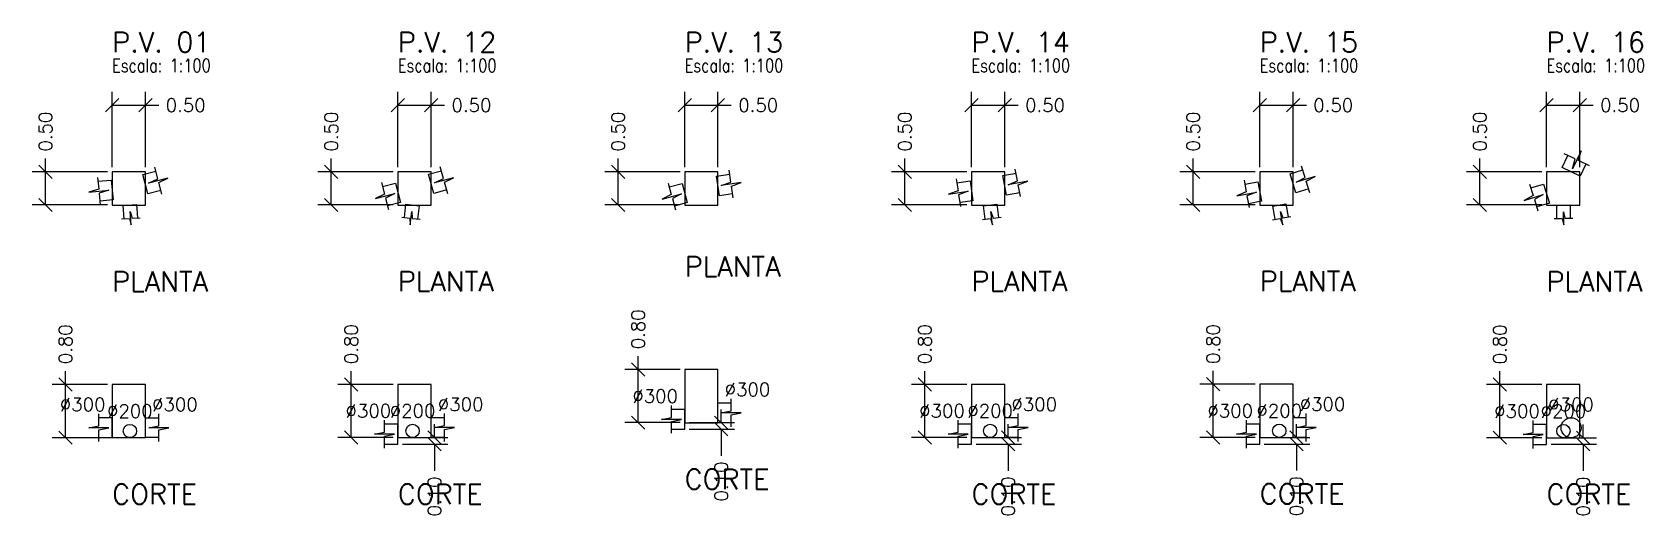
# Model space of a CAD drawing. Extents: x -6997814 to 14282083, y -16 to 289481930.
# Drawn here: x 363926.73 to 363950.94, y 7352221.7 to 7352228.96 of the extents above; entities that cross this region are included whole.
import ezdxf
from ezdxf.enums import TextEntityAlignment as Align

# ---------------------------------------------------------------- set-up
doc = ezdxf.new("R2010")
doc.units = 0
doc.header["$LTSCALE"] = 6.5
doc.header["$PDMODE"] = 3
doc.header["$PDSIZE"] = -0.3
doc.layers.get('0').update_dxf_attribs({"linetype": 'CONTINUOUS'})
doc.layers.get('Defpoints').update_dxf_attribs({"linetype": 'CONTINUOUS'})
for name, color, linetype in [('DETALHE_POCO_COT', 8, 'CONTINUOUS'), ('DETALHE_POCO_FOR', 7, 'CONTINUOUS'), ('DETALHE_POCO_TIT', 5, 'CONTINUOUS'), ('DETALHE_POCO_TUB', 4, 'CONTINUOUS'), ('DETALHE_POCO_TXT', 7, 'CONTINUOUS')]:
    doc.layers.add(name, color=color, linetype=linetype)
doc.styles.add('ROMANS', font='romans.shx')
doc.styles.get("Standard").update_dxf_attribs({"font": 'simplex.shx'})
doc.dimstyles.get("Standard").update_dxf_attribs({"dimtxt": 0.18, "dimasz": 0.18, "dimexe": 0.18, "dimexo": 0.0625, "dimgap": 0.09, "dimtad": 0, "dimtih": 1, "dimtoh": 1, "dimdec": 4, "dimzin": 0, "dimdsep": 46, "dimtxsty": 'Standard', "dimcen": 0.09, "dimadec": 0, "dimazin": 0, "dimtfac": 1, "dimtdec": 4, "dimtofl": 0, "dimtmove": 0, "dimatfit": 3, "dimfxl": 1, "dimtolj": 1, "dimtzin": 0, "dimarcsym": 0})

# ---------------------------------------------------------------- blocks, each defined once
blk = doc.blocks.new('_OBLIQUE')
at = {"color": 0, "linetype": 'ByBlock'}
blk.add_line((-0.5, -0.5), (0.5, 0.5), dxfattribs=at)
blk = doc.blocks.new('*D457')
at = {"layer": 'Defpoints', "color": 0, "lineweight": -2, "transparency": 16777216}
for p in [(363928.434, 7352227.861), (363927.934, 7352226.861), (363928.434, 7352226.861)]:
    blk.add_point(p, dxfattribs=at)
at = {"layer": 'DETALHE_POCO_COT', "color": 0, "lineweight": -2, "transparency": 16777216}
for p, q in [((363927.934, 7352226.93), (363927.934, 7352228.061)), ((363928.434, 7352226.93), (363928.434, 7352228.061)), ((363927.934, 7352227.861), (363928.434, 7352227.861)), ((363928.434, 7352227.861), (363928.634, 7352227.861))]:
    blk.add_line(p, q, dxfattribs=at)
at = {"layer": 'DETALHE_POCO_COT', "color": 0, "lineweight": -2, "transparency": 16777216, "xscale": 0.2, "yscale": 0.2, "zscale": 0.2, "rotation": 180}
blk.add_blockref('_OBLIQUE', (363927.934, 7352227.861), dxfattribs=at)
at = {"layer": 'DETALHE_POCO_COT', "color": 0, "lineweight": -2, "transparency": 16777216, "xscale": 0.2, "yscale": 0.2, "zscale": 0.2}
blk.add_blockref('_OBLIQUE', (363928.434, 7352227.861), dxfattribs=at)
at = {"layer": 'DETALHE_POCO_COT', "color": 0, "lineweight": -2, "transparency": 16777216, "insert": (363929.039, 7352227.861), "char_height": 0.2, "attachment_point": 5}
blk.add_mtext('\\A1;0.50', dxfattribs=at)
blk = doc.blocks.new('*D458')
at = {"layer": 'Defpoints', "color": 0, "lineweight": -2, "transparency": 16777216}
for p in [(363926.934, 7352226.861), (363927.934, 7352226.861), (363927.934, 7352226.361)]:
    blk.add_point(p, dxfattribs=at)
at = {"layer": 'DETALHE_POCO_COT', "color": 0, "lineweight": -2, "transparency": 16777216}
for p, q in [((363927.865, 7352226.861), (363926.734, 7352226.861)), ((363926.934, 7352226.861), (363926.934, 7352227.061)), ((363926.934, 7352226.361), (363926.934, 7352226.861)), ((363927.865, 7352226.361), (363926.734, 7352226.361))]:
    blk.add_line(p, q, dxfattribs=at)
at = {"layer": 'DETALHE_POCO_COT', "color": 0, "lineweight": -2, "transparency": 16777216, "xscale": 0.2, "yscale": 0.2, "zscale": 0.2}
for p, rotation in [((363926.934, 7352226.861), 90), ((363926.934, 7352226.361), 270)]:
    blk.add_blockref('_OBLIQUE', p, dxfattribs=dict(at, rotation=rotation))
at = {"layer": 'DETALHE_POCO_COT', "color": 0, "lineweight": -2, "transparency": 16777216, "insert": (363926.934, 7352227.465), "char_height": 0.2, "attachment_point": 5, "rotation": 90}
blk.add_mtext('\\A1;0.50', dxfattribs=at)
blk = doc.blocks.new('*D459')
at = {"layer": 'Defpoints', "color": 0, "lineweight": -2, "transparency": 16777216}
for p in [(363927.234, 7352223.661), (363927.934, 7352223.661), (363927.934, 7352222.861)]:
    blk.add_point(p, dxfattribs=at)
at = {"layer": 'DETALHE_POCO_COT', "color": 0, "lineweight": -2, "transparency": 16777216}
for p, q in [((363927.234, 7352223.661), (363927.234, 7352223.861)), ((363927.865, 7352223.661), (363927.034, 7352223.661)), ((363927.234, 7352222.861), (363927.234, 7352223.661)), ((363927.865, 7352222.861), (363927.034, 7352222.861))]:
    blk.add_line(p, q, dxfattribs=at)
at = {"layer": 'DETALHE_POCO_COT', "color": 0, "lineweight": -2, "transparency": 16777216, "xscale": 0.2, "yscale": 0.2, "zscale": 0.2}
for p, rotation in [((363927.234, 7352223.661), 90), ((363927.234, 7352222.861), 270)]:
    blk.add_blockref('_OBLIQUE', p, dxfattribs=dict(at, rotation=rotation))
at = {"layer": 'DETALHE_POCO_COT', "color": 0, "lineweight": -2, "transparency": 16777216, "insert": (363927.234, 7352224.266), "char_height": 0.2, "attachment_point": 5, "rotation": 90}
blk.add_mtext('\\A1;0.80', dxfattribs=at)
blk = doc.blocks.new('*D460')
at = {"layer": 'Defpoints', "color": 0, "lineweight": -2, "transparency": 16777216}
for p in [(363932.726, 7352227.861), (363932.226, 7352226.861), (363932.726, 7352226.861)]:
    blk.add_point(p, dxfattribs=at)
at = {"layer": 'DETALHE_POCO_COT', "color": 0, "lineweight": -2, "transparency": 16777216}
for p, q in [((363932.226, 7352226.93), (363932.226, 7352228.061)), ((363932.726, 7352226.93), (363932.726, 7352228.061)), ((363932.226, 7352227.861), (363932.726, 7352227.861)), ((363932.726, 7352227.861), (363932.926, 7352227.861))]:
    blk.add_line(p, q, dxfattribs=at)
at = {"layer": 'DETALHE_POCO_COT', "color": 0, "lineweight": -2, "transparency": 16777216, "xscale": 0.2, "yscale": 0.2, "zscale": 0.2, "rotation": 180}
blk.add_blockref('_OBLIQUE', (363932.226, 7352227.861), dxfattribs=at)
at = {"layer": 'DETALHE_POCO_COT', "color": 0, "lineweight": -2, "transparency": 16777216, "xscale": 0.2, "yscale": 0.2, "zscale": 0.2}
blk.add_blockref('_OBLIQUE', (363932.726, 7352227.861), dxfattribs=at)
at = {"layer": 'DETALHE_POCO_COT', "color": 0, "lineweight": -2, "transparency": 16777216, "insert": (363933.331, 7352227.861), "char_height": 0.2, "attachment_point": 5}
blk.add_mtext('\\A1;0.50', dxfattribs=at)
blk = doc.blocks.new('*D461')
at = {"layer": 'Defpoints', "color": 0, "lineweight": -2, "transparency": 16777216}
for p in [(363931.226, 7352226.861), (363932.226, 7352226.861), (363932.226, 7352226.361)]:
    blk.add_point(p, dxfattribs=at)
at = {"layer": 'DETALHE_POCO_COT', "color": 0, "lineweight": -2, "transparency": 16777216}
for p, q in [((363932.156, 7352226.861), (363931.026, 7352226.861)), ((363931.226, 7352226.861), (363931.226, 7352227.061)), ((363931.226, 7352226.361), (363931.226, 7352226.861)), ((363932.156, 7352226.361), (363931.026, 7352226.361))]:
    blk.add_line(p, q, dxfattribs=at)
at = {"layer": 'DETALHE_POCO_COT', "color": 0, "lineweight": -2, "transparency": 16777216, "xscale": 0.2, "yscale": 0.2, "zscale": 0.2}
for p, rotation in [((363931.226, 7352226.861), 90), ((363931.226, 7352226.361), 270)]:
    blk.add_blockref('_OBLIQUE', p, dxfattribs=dict(at, rotation=rotation))
at = {"layer": 'DETALHE_POCO_COT', "color": 0, "lineweight": -2, "transparency": 16777216, "insert": (363931.226, 7352227.465), "char_height": 0.2, "attachment_point": 5, "rotation": 90}
blk.add_mtext('\\A1;0.50', dxfattribs=at)
blk = doc.blocks.new('*D462')
at = {"layer": 'Defpoints', "color": 0, "lineweight": -2, "transparency": 16777216}
for p in [(363931.526, 7352223.663), (363932.226, 7352223.663), (363932.226, 7352222.863)]:
    blk.add_point(p, dxfattribs=at)
at = {"layer": 'DETALHE_POCO_COT', "color": 0, "lineweight": -2, "transparency": 16777216}
for p, q in [((363931.526, 7352223.663), (363931.526, 7352223.863)), ((363932.156, 7352223.663), (363931.326, 7352223.663)), ((363931.526, 7352222.863), (363931.526, 7352223.663)), ((363932.156, 7352222.863), (363931.326, 7352222.863))]:
    blk.add_line(p, q, dxfattribs=at)
at = {"layer": 'DETALHE_POCO_COT', "color": 0, "lineweight": -2, "transparency": 16777216, "xscale": 0.2, "yscale": 0.2, "zscale": 0.2}
for p, rotation in [((363931.526, 7352223.663), 90), ((363931.526, 7352222.863), 270)]:
    blk.add_blockref('_OBLIQUE', p, dxfattribs=dict(at, rotation=rotation))
at = {"layer": 'DETALHE_POCO_COT', "color": 0, "lineweight": -2, "transparency": 16777216, "insert": (363931.526, 7352224.267), "char_height": 0.2, "attachment_point": 5, "rotation": 90}
blk.add_mtext('\\A1;0.80', dxfattribs=at)
blk = doc.blocks.new('*D463')
at = {"layer": 'Defpoints', "color": 0, "lineweight": -2, "transparency": 16777216}
for p in [(363932.226, 7352222.863), (363932.226, 7352222.763), (363932.776, 7352222.763)]:
    blk.add_point(p, dxfattribs=at)
at = {"layer": 'DETALHE_POCO_COT', "color": 0, "lineweight": -2, "transparency": 16777216}
for p, q in [((363932.776, 7352222.863), (363932.776, 7352223.063)), ((363932.295, 7352222.863), (363932.976, 7352222.863)), ((363932.295, 7352222.763), (363932.976, 7352222.763)), ((363932.776, 7352222.763), (363932.776, 7352222.363))]:
    blk.add_line(p, q, dxfattribs=at)
at = {"layer": 'DETALHE_POCO_COT', "color": 0, "lineweight": -2, "transparency": 16777216, "xscale": 0.2, "yscale": 0.2, "zscale": 0.2}
for p, rotation in [((363932.776, 7352222.863), 270), ((363932.776, 7352222.763), 90)]:
    blk.add_blockref('_OBLIQUE', p, dxfattribs=dict(at, rotation=rotation))
at = {"layer": 'DETALHE_POCO_COT', "color": 0, "lineweight": -2, "transparency": 16777216, "insert": (363932.776, 7352221.977), "char_height": 0.2, "attachment_point": 5, "rotation": 90}
blk.add_mtext('\\A1;0.10', dxfattribs=at)
blk = doc.blocks.new('*D464')
at = {"layer": 'Defpoints', "color": 0, "lineweight": -2, "transparency": 16777216}
for p in [(363937.033, 7352227.861), (363936.533, 7352226.861), (363937.033, 7352226.861)]:
    blk.add_point(p, dxfattribs=at)
at = {"layer": 'DETALHE_POCO_COT', "color": 0, "lineweight": -2, "transparency": 16777216}
for p, q in [((363936.533, 7352226.93), (363936.533, 7352228.061)), ((363937.033, 7352226.93), (363937.033, 7352228.061)), ((363936.533, 7352227.861), (363937.033, 7352227.861)), ((363937.033, 7352227.861), (363937.233, 7352227.861))]:
    blk.add_line(p, q, dxfattribs=at)
at = {"layer": 'DETALHE_POCO_COT', "color": 0, "lineweight": -2, "transparency": 16777216, "xscale": 0.2, "yscale": 0.2, "zscale": 0.2, "rotation": 180}
blk.add_blockref('_OBLIQUE', (363936.533, 7352227.861), dxfattribs=at)
at = {"layer": 'DETALHE_POCO_COT', "color": 0, "lineweight": -2, "transparency": 16777216, "xscale": 0.2, "yscale": 0.2, "zscale": 0.2}
blk.add_blockref('_OBLIQUE', (363937.033, 7352227.861), dxfattribs=at)
at = {"layer": 'DETALHE_POCO_COT', "color": 0, "lineweight": -2, "transparency": 16777216, "insert": (363937.638, 7352227.861), "char_height": 0.2, "attachment_point": 5}
blk.add_mtext('\\A1;0.50', dxfattribs=at)
blk = doc.blocks.new('*D465')
at = {"layer": 'Defpoints', "color": 0, "lineweight": -2, "transparency": 16777216}
for p in [(363935.533, 7352226.861), (363936.533, 7352226.861), (363936.533, 7352226.361)]:
    blk.add_point(p, dxfattribs=at)
at = {"layer": 'DETALHE_POCO_COT', "color": 0, "lineweight": -2, "transparency": 16777216}
for p, q in [((363936.464, 7352226.861), (363935.333, 7352226.861)), ((363935.533, 7352226.861), (363935.533, 7352227.061)), ((363935.533, 7352226.361), (363935.533, 7352226.861)), ((363936.464, 7352226.361), (363935.333, 7352226.361))]:
    blk.add_line(p, q, dxfattribs=at)
at = {"layer": 'DETALHE_POCO_COT', "color": 0, "lineweight": -2, "transparency": 16777216, "xscale": 0.2, "yscale": 0.2, "zscale": 0.2}
for p, rotation in [((363935.533, 7352226.861), 90), ((363935.533, 7352226.361), 270)]:
    blk.add_blockref('_OBLIQUE', p, dxfattribs=dict(at, rotation=rotation))
at = {"layer": 'DETALHE_POCO_COT', "color": 0, "lineweight": -2, "transparency": 16777216, "insert": (363935.533, 7352227.465), "char_height": 0.2, "attachment_point": 5, "rotation": 90}
blk.add_mtext('\\A1;0.50', dxfattribs=at)
blk = doc.blocks.new('*D466')
at = {"layer": 'Defpoints', "color": 0, "lineweight": -2, "transparency": 16777216}
for p in [(363935.833, 7352223.887), (363936.533, 7352223.887), (363936.533, 7352223.087)]:
    blk.add_point(p, dxfattribs=at)
at = {"layer": 'DETALHE_POCO_COT', "color": 0, "lineweight": -2, "transparency": 16777216}
for p, q in [((363935.833, 7352223.887), (363935.833, 7352224.087)), ((363936.464, 7352223.887), (363935.633, 7352223.887)), ((363935.833, 7352223.087), (363935.833, 7352223.887)), ((363936.464, 7352223.087), (363935.633, 7352223.087))]:
    blk.add_line(p, q, dxfattribs=at)
at = {"layer": 'DETALHE_POCO_COT', "color": 0, "lineweight": -2, "transparency": 16777216, "xscale": 0.2, "yscale": 0.2, "zscale": 0.2}
for p, rotation in [((363935.833, 7352223.887), 90), ((363935.833, 7352223.087), 270)]:
    blk.add_blockref('_OBLIQUE', p, dxfattribs=dict(at, rotation=rotation))
at = {"layer": 'DETALHE_POCO_COT', "color": 0, "lineweight": -2, "transparency": 16777216, "insert": (363935.833, 7352224.491), "char_height": 0.2, "attachment_point": 5, "rotation": 90}
blk.add_mtext('\\A1;0.80', dxfattribs=at)
blk = doc.blocks.new('*D467')
at = {"layer": 'Defpoints', "color": 0, "lineweight": -2, "transparency": 16777216}
for p in [(363936.533, 7352223.087), (363936.533, 7352222.987), (363937.083, 7352222.987)]:
    blk.add_point(p, dxfattribs=at)
at = {"layer": 'DETALHE_POCO_COT', "color": 0, "lineweight": -2, "transparency": 16777216}
for p, q in [((363937.083, 7352223.087), (363937.083, 7352223.287)), ((363936.602, 7352223.087), (363937.283, 7352223.087)), ((363936.602, 7352222.987), (363937.283, 7352222.987)), ((363937.083, 7352222.987), (363937.083, 7352222.587))]:
    blk.add_line(p, q, dxfattribs=at)
at = {"layer": 'DETALHE_POCO_COT', "color": 0, "lineweight": -2, "transparency": 16777216, "xscale": 0.2, "yscale": 0.2, "zscale": 0.2}
for p, rotation in [((363937.083, 7352223.087), 270), ((363937.083, 7352222.987), 90)]:
    blk.add_blockref('_OBLIQUE', p, dxfattribs=dict(at, rotation=rotation))
at = {"layer": 'DETALHE_POCO_COT', "color": 0, "lineweight": -2, "transparency": 16777216, "insert": (363937.083, 7352222.201), "char_height": 0.2, "attachment_point": 5, "rotation": 90}
blk.add_mtext('\\A1;0.10', dxfattribs=at)
blk = doc.blocks.new('*D468')
at = {"layer": 'Defpoints', "color": 0, "lineweight": -2, "transparency": 16777216}
for p in [(363941.34, 7352227.861), (363940.84, 7352226.861), (363941.34, 7352226.861)]:
    blk.add_point(p, dxfattribs=at)
at = {"layer": 'DETALHE_POCO_COT', "color": 0, "lineweight": -2, "transparency": 16777216}
for p, q in [((363940.84, 7352226.93), (363940.84, 7352228.061)), ((363941.34, 7352226.93), (363941.34, 7352228.061)), ((363940.84, 7352227.861), (363941.34, 7352227.861)), ((363941.34, 7352227.861), (363941.54, 7352227.861))]:
    blk.add_line(p, q, dxfattribs=at)
at = {"layer": 'DETALHE_POCO_COT', "color": 0, "lineweight": -2, "transparency": 16777216, "xscale": 0.2, "yscale": 0.2, "zscale": 0.2, "rotation": 180}
blk.add_blockref('_OBLIQUE', (363940.84, 7352227.861), dxfattribs=at)
at = {"layer": 'DETALHE_POCO_COT', "color": 0, "lineweight": -2, "transparency": 16777216, "xscale": 0.2, "yscale": 0.2, "zscale": 0.2}
blk.add_blockref('_OBLIQUE', (363941.34, 7352227.861), dxfattribs=at)
at = {"layer": 'DETALHE_POCO_COT', "color": 0, "lineweight": -2, "transparency": 16777216, "insert": (363941.945, 7352227.861), "char_height": 0.2, "attachment_point": 5}
blk.add_mtext('\\A1;0.50', dxfattribs=at)
blk = doc.blocks.new('*D469')
at = {"layer": 'Defpoints', "color": 0, "lineweight": -2, "transparency": 16777216}
for p in [(363939.84, 7352226.861), (363940.84, 7352226.861), (363940.84, 7352226.361)]:
    blk.add_point(p, dxfattribs=at)
at = {"layer": 'DETALHE_POCO_COT', "color": 0, "lineweight": -2, "transparency": 16777216}
for p, q in [((363940.771, 7352226.861), (363939.64, 7352226.861)), ((363939.84, 7352226.861), (363939.84, 7352227.061)), ((363939.84, 7352226.361), (363939.84, 7352226.861)), ((363940.771, 7352226.361), (363939.64, 7352226.361))]:
    blk.add_line(p, q, dxfattribs=at)
at = {"layer": 'DETALHE_POCO_COT', "color": 0, "lineweight": -2, "transparency": 16777216, "xscale": 0.2, "yscale": 0.2, "zscale": 0.2}
for p, rotation in [((363939.84, 7352226.861), 90), ((363939.84, 7352226.361), 270)]:
    blk.add_blockref('_OBLIQUE', p, dxfattribs=dict(at, rotation=rotation))
at = {"layer": 'DETALHE_POCO_COT', "color": 0, "lineweight": -2, "transparency": 16777216, "insert": (363939.84, 7352227.465), "char_height": 0.2, "attachment_point": 5, "rotation": 90}
blk.add_mtext('\\A1;0.50', dxfattribs=at)
blk = doc.blocks.new('*D470')
at = {"layer": 'Defpoints', "color": 0, "lineweight": -2, "transparency": 16777216}
for p in [(363940.14, 7352223.663), (363940.84, 7352223.663), (363940.84, 7352222.863)]:
    blk.add_point(p, dxfattribs=at)
at = {"layer": 'DETALHE_POCO_COT', "color": 0, "lineweight": -2, "transparency": 16777216}
for p, q in [((363940.14, 7352223.663), (363940.14, 7352223.863)), ((363940.771, 7352223.663), (363939.94, 7352223.663)), ((363940.14, 7352222.863), (363940.14, 7352223.663)), ((363940.771, 7352222.863), (363939.94, 7352222.863))]:
    blk.add_line(p, q, dxfattribs=at)
at = {"layer": 'DETALHE_POCO_COT', "color": 0, "lineweight": -2, "transparency": 16777216, "xscale": 0.2, "yscale": 0.2, "zscale": 0.2}
for p, rotation in [((363940.14, 7352223.663), 90), ((363940.14, 7352222.863), 270)]:
    blk.add_blockref('_OBLIQUE', p, dxfattribs=dict(at, rotation=rotation))
at = {"layer": 'DETALHE_POCO_COT', "color": 0, "lineweight": -2, "transparency": 16777216, "insert": (363940.14, 7352224.267), "char_height": 0.2, "attachment_point": 5, "rotation": 90}
blk.add_mtext('\\A1;0.80', dxfattribs=at)
blk = doc.blocks.new('*D471')
at = {"layer": 'Defpoints', "color": 0, "lineweight": -2, "transparency": 16777216}
for p in [(363940.84, 7352222.863), (363940.84, 7352222.763), (363941.39, 7352222.763)]:
    blk.add_point(p, dxfattribs=at)
at = {"layer": 'DETALHE_POCO_COT', "color": 0, "lineweight": -2, "transparency": 16777216}
for p, q in [((363941.39, 7352222.863), (363941.39, 7352223.063)), ((363940.91, 7352222.863), (363941.59, 7352222.863)), ((363940.91, 7352222.763), (363941.59, 7352222.763)), ((363941.39, 7352222.763), (363941.39, 7352222.363))]:
    blk.add_line(p, q, dxfattribs=at)
at = {"layer": 'DETALHE_POCO_COT', "color": 0, "lineweight": -2, "transparency": 16777216, "xscale": 0.2, "yscale": 0.2, "zscale": 0.2}
for p, rotation in [((363941.39, 7352222.863), 270), ((363941.39, 7352222.763), 90)]:
    blk.add_blockref('_OBLIQUE', p, dxfattribs=dict(at, rotation=rotation))
at = {"layer": 'DETALHE_POCO_COT', "color": 0, "lineweight": -2, "transparency": 16777216, "insert": (363941.39, 7352221.977), "char_height": 0.2, "attachment_point": 5, "rotation": 90}
blk.add_mtext('\\A1;0.10', dxfattribs=at)
blk = doc.blocks.new('*D472')
at = {"layer": 'Defpoints', "color": 0, "lineweight": -2, "transparency": 16777216}
for p in [(363945.669, 7352227.861), (363945.169, 7352226.861), (363945.669, 7352226.861)]:
    blk.add_point(p, dxfattribs=at)
at = {"layer": 'DETALHE_POCO_COT', "color": 0, "lineweight": -2, "transparency": 16777216}
for p, q in [((363945.169, 7352226.93), (363945.169, 7352228.061)), ((363945.669, 7352226.93), (363945.669, 7352228.061)), ((363945.169, 7352227.861), (363945.669, 7352227.861)), ((363945.669, 7352227.861), (363945.869, 7352227.861))]:
    blk.add_line(p, q, dxfattribs=at)
at = {"layer": 'DETALHE_POCO_COT', "color": 0, "lineweight": -2, "transparency": 16777216, "xscale": 0.2, "yscale": 0.2, "zscale": 0.2, "rotation": 180}
blk.add_blockref('_OBLIQUE', (363945.169, 7352227.861), dxfattribs=at)
at = {"layer": 'DETALHE_POCO_COT', "color": 0, "lineweight": -2, "transparency": 16777216, "xscale": 0.2, "yscale": 0.2, "zscale": 0.2}
blk.add_blockref('_OBLIQUE', (363945.669, 7352227.861), dxfattribs=at)
at = {"layer": 'DETALHE_POCO_COT', "color": 0, "lineweight": -2, "transparency": 16777216, "insert": (363946.273, 7352227.861), "char_height": 0.2, "attachment_point": 5}
blk.add_mtext('\\A1;0.50', dxfattribs=at)
blk = doc.blocks.new('*D473')
at = {"layer": 'Defpoints', "color": 0, "lineweight": -2, "transparency": 16777216}
for p in [(363944.169, 7352226.861), (363945.169, 7352226.861), (363945.169, 7352226.361)]:
    blk.add_point(p, dxfattribs=at)
at = {"layer": 'DETALHE_POCO_COT', "color": 0, "lineweight": -2, "transparency": 16777216}
for p, q in [((363945.099, 7352226.861), (363943.969, 7352226.861)), ((363944.169, 7352226.861), (363944.169, 7352227.061)), ((363944.169, 7352226.361), (363944.169, 7352226.861)), ((363945.099, 7352226.361), (363943.969, 7352226.361))]:
    blk.add_line(p, q, dxfattribs=at)
at = {"layer": 'DETALHE_POCO_COT', "color": 0, "lineweight": -2, "transparency": 16777216, "xscale": 0.2, "yscale": 0.2, "zscale": 0.2}
for p, rotation in [((363944.169, 7352226.861), 90), ((363944.169, 7352226.361), 270)]:
    blk.add_blockref('_OBLIQUE', p, dxfattribs=dict(at, rotation=rotation))
at = {"layer": 'DETALHE_POCO_COT', "color": 0, "lineweight": -2, "transparency": 16777216, "insert": (363944.169, 7352227.465), "char_height": 0.2, "attachment_point": 5, "rotation": 90}
blk.add_mtext('\\A1;0.50', dxfattribs=at)
blk = doc.blocks.new('*D474')
at = {"layer": 'Defpoints', "color": 0, "lineweight": -2, "transparency": 16777216}
for p in [(363944.469, 7352223.665), (363945.169, 7352223.665), (363945.169, 7352222.865)]:
    blk.add_point(p, dxfattribs=at)
at = {"layer": 'DETALHE_POCO_COT', "color": 0, "lineweight": -2, "transparency": 16777216}
for p, q in [((363944.469, 7352223.665), (363944.469, 7352223.865)), ((363945.099, 7352223.665), (363944.269, 7352223.665)), ((363944.469, 7352222.865), (363944.469, 7352223.665)), ((363945.099, 7352222.865), (363944.269, 7352222.865))]:
    blk.add_line(p, q, dxfattribs=at)
at = {"layer": 'DETALHE_POCO_COT', "color": 0, "lineweight": -2, "transparency": 16777216, "xscale": 0.2, "yscale": 0.2, "zscale": 0.2}
for p, rotation in [((363944.469, 7352223.665), 90), ((363944.469, 7352222.865), 270)]:
    blk.add_blockref('_OBLIQUE', p, dxfattribs=dict(at, rotation=rotation))
at = {"layer": 'DETALHE_POCO_COT', "color": 0, "lineweight": -2, "transparency": 16777216, "insert": (363944.469, 7352224.27), "char_height": 0.2, "attachment_point": 5, "rotation": 90}
blk.add_mtext('\\A1;0.80', dxfattribs=at)
blk = doc.blocks.new('*D475')
at = {"layer": 'Defpoints', "color": 0, "lineweight": -2, "transparency": 16777216}
for p in [(363945.169, 7352222.865), (363945.169, 7352222.765), (363945.719, 7352222.765)]:
    blk.add_point(p, dxfattribs=at)
at = {"layer": 'DETALHE_POCO_COT', "color": 0, "lineweight": -2, "transparency": 16777216}
for p, q in [((363945.719, 7352222.865), (363945.719, 7352223.065)), ((363945.238, 7352222.865), (363945.919, 7352222.865)), ((363945.238, 7352222.765), (363945.919, 7352222.765)), ((363945.719, 7352222.765), (363945.719, 7352222.365))]:
    blk.add_line(p, q, dxfattribs=at)
at = {"layer": 'DETALHE_POCO_COT', "color": 0, "lineweight": -2, "transparency": 16777216, "xscale": 0.2, "yscale": 0.2, "zscale": 0.2}
for p, rotation in [((363945.719, 7352222.865), 270), ((363945.719, 7352222.765), 90)]:
    blk.add_blockref('_OBLIQUE', p, dxfattribs=dict(at, rotation=rotation))
at = {"layer": 'DETALHE_POCO_COT', "color": 0, "lineweight": -2, "transparency": 16777216, "insert": (363945.719, 7352221.979), "char_height": 0.2, "attachment_point": 5, "rotation": 90}
blk.add_mtext('\\A1;0.10', dxfattribs=at)
blk = doc.blocks.new('*D476')
at = {"layer": 'Defpoints', "color": 0, "lineweight": -2, "transparency": 16777216}
for p in [(363949.976, 7352227.861), (363949.476, 7352226.861), (363949.976, 7352226.861)]:
    blk.add_point(p, dxfattribs=at)
at = {"layer": 'DETALHE_POCO_COT', "color": 0, "lineweight": -2, "transparency": 16777216}
for p, q in [((363949.476, 7352226.93), (363949.476, 7352228.061)), ((363949.976, 7352226.93), (363949.976, 7352228.061)), ((363949.476, 7352227.861), (363949.976, 7352227.861)), ((363949.976, 7352227.861), (363950.176, 7352227.861))]:
    blk.add_line(p, q, dxfattribs=at)
at = {"layer": 'DETALHE_POCO_COT', "color": 0, "lineweight": -2, "transparency": 16777216, "xscale": 0.2, "yscale": 0.2, "zscale": 0.2, "rotation": 180}
blk.add_blockref('_OBLIQUE', (363949.476, 7352227.861), dxfattribs=at)
at = {"layer": 'DETALHE_POCO_COT', "color": 0, "lineweight": -2, "transparency": 16777216, "xscale": 0.2, "yscale": 0.2, "zscale": 0.2}
blk.add_blockref('_OBLIQUE', (363949.976, 7352227.861), dxfattribs=at)
at = {"layer": 'DETALHE_POCO_COT', "color": 0, "lineweight": -2, "transparency": 16777216, "insert": (363950.581, 7352227.861), "char_height": 0.2, "attachment_point": 5}
blk.add_mtext('\\A1;0.50', dxfattribs=at)
blk = doc.blocks.new('*D477')
at = {"layer": 'Defpoints', "color": 0, "lineweight": -2, "transparency": 16777216}
for p in [(363948.476, 7352226.861), (363949.476, 7352226.861), (363949.476, 7352226.361)]:
    blk.add_point(p, dxfattribs=at)
at = {"layer": 'DETALHE_POCO_COT', "color": 0, "lineweight": -2, "transparency": 16777216}
for p, q in [((363949.406, 7352226.861), (363948.276, 7352226.861)), ((363948.476, 7352226.861), (363948.476, 7352227.061)), ((363948.476, 7352226.361), (363948.476, 7352226.861)), ((363949.406, 7352226.361), (363948.276, 7352226.361))]:
    blk.add_line(p, q, dxfattribs=at)
at = {"layer": 'DETALHE_POCO_COT', "color": 0, "lineweight": -2, "transparency": 16777216, "xscale": 0.2, "yscale": 0.2, "zscale": 0.2}
for p, rotation in [((363948.476, 7352226.861), 90), ((363948.476, 7352226.361), 270)]:
    blk.add_blockref('_OBLIQUE', p, dxfattribs=dict(at, rotation=rotation))
at = {"layer": 'DETALHE_POCO_COT', "color": 0, "lineweight": -2, "transparency": 16777216, "insert": (363948.476, 7352227.465), "char_height": 0.2, "attachment_point": 5, "rotation": 90}
blk.add_mtext('\\A1;0.50', dxfattribs=at)
blk = doc.blocks.new('*D478')
at = {"layer": 'Defpoints', "color": 0, "lineweight": -2, "transparency": 16777216}
for p in [(363948.776, 7352223.661), (363949.476, 7352223.661), (363949.476, 7352222.861)]:
    blk.add_point(p, dxfattribs=at)
at = {"layer": 'DETALHE_POCO_COT', "color": 0, "lineweight": -2, "transparency": 16777216}
for p, q in [((363948.776, 7352223.661), (363948.776, 7352223.861)), ((363949.406, 7352223.661), (363948.576, 7352223.661)), ((363948.776, 7352222.861), (363948.776, 7352223.661)), ((363949.406, 7352222.861), (363948.576, 7352222.861))]:
    blk.add_line(p, q, dxfattribs=at)
at = {"layer": 'DETALHE_POCO_COT', "color": 0, "lineweight": -2, "transparency": 16777216, "xscale": 0.2, "yscale": 0.2, "zscale": 0.2}
for p, rotation in [((363948.776, 7352223.661), 90), ((363948.776, 7352222.861), 270)]:
    blk.add_blockref('_OBLIQUE', p, dxfattribs=dict(at, rotation=rotation))
at = {"layer": 'DETALHE_POCO_COT', "color": 0, "lineweight": -2, "transparency": 16777216, "insert": (363948.776, 7352224.265), "char_height": 0.2, "attachment_point": 5, "rotation": 90}
blk.add_mtext('\\A1;0.80', dxfattribs=at)
blk = doc.blocks.new('*D479')
at = {"layer": 'Defpoints', "color": 0, "lineweight": -2, "transparency": 16777216}
for p in [(363949.476, 7352222.861), (363949.476, 7352222.761), (363950.026, 7352222.761)]:
    blk.add_point(p, dxfattribs=at)
at = {"layer": 'DETALHE_POCO_COT', "color": 0, "lineweight": -2, "transparency": 16777216}
for p, q in [((363950.026, 7352222.861), (363950.026, 7352223.061)), ((363949.545, 7352222.861), (363950.226, 7352222.861)), ((363949.545, 7352222.761), (363950.226, 7352222.761)), ((363950.026, 7352222.761), (363950.026, 7352222.361))]:
    blk.add_line(p, q, dxfattribs=at)
at = {"layer": 'DETALHE_POCO_COT', "color": 0, "lineweight": -2, "transparency": 16777216, "xscale": 0.2, "yscale": 0.2, "zscale": 0.2}
for p, rotation in [((363950.026, 7352222.861), 270), ((363950.026, 7352222.761), 90)]:
    blk.add_blockref('_OBLIQUE', p, dxfattribs=dict(at, rotation=rotation))
at = {"layer": 'DETALHE_POCO_COT', "color": 0, "lineweight": -2, "transparency": 16777216, "insert": (363950.026, 7352221.975), "char_height": 0.2, "attachment_point": 5, "rotation": 90}
blk.add_mtext('\\A1;0.10', dxfattribs=at)

msp = doc.modelspace()

# ---------------------------------------------------------------- linework, layer by layer
at = {"layer": 'DETALHE_POCO_FOR', "linetype": 'Continuous', "lineweight": -2}
for points in [[(363927.93442, 7352226.36052), (363928.43442, 7352226.36052), (363928.43442, 7352226.86052), (363927.93442, 7352226.86052)], [(363927.93442, 7352226.36052), (363928.43442, 7352226.36052), (363928.43442, 7352226.86052), (363927.93442, 7352226.86052)], [(363932.22585, 7352226.36052), (363932.72585, 7352226.36052), (363932.72585, 7352226.86052), (363932.22585, 7352226.86052)], [(363932.22585, 7352226.36052), (363932.72585, 7352226.36052), (363932.72585, 7352226.86052), (363932.22585, 7352226.86052)], [(363936.533, 7352226.36052), (363937.033, 7352226.36052), (363937.033, 7352226.86052), (363936.533, 7352226.86052)], [(363936.533, 7352226.36052), (363937.033, 7352226.36052), (363937.033, 7352226.86052), (363936.533, 7352226.86052)], [(363940.84014, 7352226.36052), (363941.34014, 7352226.36052), (363941.34014, 7352226.86052), (363940.84014, 7352226.86052)], [(363940.84014, 7352226.36052), (363941.34014, 7352226.36052), (363941.34014, 7352226.86052), (363940.84014, 7352226.86052)], [(363945.16871, 7352226.36052), (363945.66871, 7352226.36052), (363945.66871, 7352226.86052), (363945.16871, 7352226.86052)], [(363945.16871, 7352226.36052), (363945.66871, 7352226.36052), (363945.66871, 7352226.86052), (363945.16871, 7352226.86052)], [(363949.47585, 7352226.36052), (363949.97585, 7352226.36052), (363949.97585, 7352226.86052), (363949.47585, 7352226.86052)], [(363949.47585, 7352226.36052), (363949.97585, 7352226.36052), (363949.97585, 7352226.86052), (363949.47585, 7352226.86052)], [(363936.533, 7352223.08651), (363937.033, 7352223.08651), (363937.033, 7352223.88651), (363936.533, 7352223.88651)], [(363936.533, 7352223.08651), (363937.033, 7352223.08651), (363937.033, 7352223.88651), (363936.533, 7352223.88651)], [(363927.93442, 7352222.86116), (363928.43442, 7352222.86116), (363928.43442, 7352223.66116), (363927.93442, 7352223.66116)], [(363927.93442, 7352222.86116), (363928.43442, 7352222.86116), (363928.43442, 7352223.66116), (363927.93442, 7352223.66116)], [(363932.22585, 7352222.86259), (363932.72585, 7352222.86259), (363932.72585, 7352223.66259), (363932.22585, 7352223.66259)], [(363932.22585, 7352222.86259), (363932.72585, 7352222.86259), (363932.72585, 7352223.66259), (363932.22585, 7352223.66259)], [(363940.84014, 7352222.8627), (363941.34014, 7352222.8627), (363941.34014, 7352223.6627), (363940.84014, 7352223.6627)], [(363940.84014, 7352222.8627), (363941.34014, 7352222.8627), (363941.34014, 7352223.6627), (363940.84014, 7352223.6627)], [(363945.16871, 7352222.865), (363945.66871, 7352222.865), (363945.66871, 7352223.665), (363945.16871, 7352223.665)], [(363945.16871, 7352222.865), (363945.66871, 7352222.865), (363945.66871, 7352223.665), (363945.16871, 7352223.665)], [(363949.47585, 7352222.86056), (363949.97585, 7352222.86056), (363949.97585, 7352223.66056), (363949.47585, 7352223.66056)], [(363949.47585, 7352222.86056), (363949.97585, 7352222.86056), (363949.97585, 7352223.66056), (363949.47585, 7352223.66056)]]:
    msp.add_lwpolyline(points, close=True, dxfattribs=at)
at = {"layer": 'DETALHE_POCO_TUB', "linetype": 'Continuous', "lineweight": -2}
for points in [[(363950.06635, 7352226.97659), (363949.98035, 7352226.79602), (363949.7095, 7352226.92502), (363949.79551, 7352227.10559)], [(363950.12052, 7352226.95078), (363949.95801, 7352227.02819), (363949.99543, 7352227.17651), (363949.86643, 7352226.90566), (363949.90384, 7352227.05399), (363949.74134, 7352227.13139)], [(363928.66588, 7352226.58144), (363928.47239, 7352226.53082), (363928.39646, 7352226.82105), (363928.58994, 7352226.87167)], [(363928.68107, 7352226.52339), (363928.63551, 7352226.69753), (363928.77303, 7352226.76452), (363928.4828, 7352226.68859), (363928.62032, 7352226.75558), (363928.57476, 7352226.92972)], [(363932.95841, 7352226.58736), (363932.76554, 7352226.53445), (363932.68617, 7352226.82376), (363932.87904, 7352226.87667)], [(363932.97428, 7352226.5295), (363932.92666, 7352226.70308), (363933.06338, 7352226.7717), (363932.77407, 7352226.69233), (363932.91079, 7352226.76095), (363932.86317, 7352226.93453)], [(363937.26138, 7352226.4685), (363937.23523, 7352226.64659), (363937.37928, 7352226.69806), (363937.08247, 7352226.65449), (363937.22652, 7352226.70596), (363937.20037, 7352226.88405)], [(363941.56422, 7352226.54623), (363941.3676, 7352226.50962), (363941.31268, 7352226.80454), (363941.5093, 7352226.84116)], [(363941.57521, 7352226.48725), (363941.54225, 7352226.6642), (363941.68422, 7352226.72116), (363941.38929, 7352226.66623), (363941.53127, 7352226.72319), (363941.49831, 7352226.90015)], [(363945.90406, 7352226.60338), (363945.71296, 7352226.54438), (363945.62446, 7352226.83103), (363945.81556, 7352226.89003)], [(363945.92176, 7352226.54605), (363945.86866, 7352226.71804), (363946.00313, 7352226.79096), (363945.71649, 7352226.70246), (363945.85096, 7352226.77537), (363945.79786, 7352226.94736)], [(363927.71546, 7352226.77691), (363927.73248, 7352226.59772), (363927.58599, 7352226.55366), (363927.88465, 7352226.58204), (363927.73816, 7352226.53799), (363927.75519, 7352226.35879)], [(363927.72113, 7352226.71718), (363927.92024, 7352226.7361), (363927.94861, 7352226.43744), (363927.74951, 7352226.41852)], [(363931.97921, 7352226.69765), (363932.02477, 7352226.52351), (363931.88725, 7352226.45652), (363932.17748, 7352226.53246), (363932.03996, 7352226.46547), (363932.08552, 7352226.29133)], [(363931.9944, 7352226.6396), (363932.18789, 7352226.69023), (363932.26382, 7352226.4), (363932.07033, 7352226.34937)], [(363936.28457, 7352226.69155), (363936.33219, 7352226.51796), (363936.19547, 7352226.44935), (363936.48478, 7352226.52871), (363936.34806, 7352226.4601), (363936.39568, 7352226.28651)], [(363936.30044, 7352226.63369), (363936.49331, 7352226.6866), (363936.57268, 7352226.39729), (363936.3798, 7352226.34437)], [(363937.25266, 7352226.52787), (363937.05478, 7352226.49882), (363937.01121, 7352226.79563), (363937.20909, 7352226.82469)], [(363940.61176, 7352226.75254), (363940.6379, 7352226.57445), (363940.49385, 7352226.52298), (363940.79067, 7352226.56656), (363940.64662, 7352226.51509), (363940.67276, 7352226.337)], [(363940.62047, 7352226.69318), (363940.81835, 7352226.72223), (363940.86193, 7352226.42541), (363940.66405, 7352226.39636)], [(363944.93364, 7352226.7338), (363944.9666, 7352226.55684), (363944.82463, 7352226.49988), (363945.11956, 7352226.55481), (363944.97758, 7352226.49785), (363945.01054, 7352226.3209)], [(363944.94463, 7352226.67481), (363945.14125, 7352226.71143), (363945.19617, 7352226.4165), (363944.99955, 7352226.37988)], [(363949.2228, 7352226.67499), (363949.2759, 7352226.503), (363949.14143, 7352226.43009), (363949.42808, 7352226.51859), (363949.2936, 7352226.44567), (363949.3467, 7352226.27368)], [(363949.2405, 7352226.61766), (363949.4316, 7352226.67666), (363949.5201, 7352226.39001), (363949.329, 7352226.33101)], [(363928.11397, 7352226.15444), (363928.10095, 7352226.35401), (363928.30052, 7352226.36703), (363928.31354, 7352226.16746)], [(363932.32358, 7352226.17363), (363932.34703, 7352226.37225), (363932.54565, 7352226.3488), (363932.5222, 7352226.15018)], [(363941.04522, 7352226.14994), (363941.02116, 7352226.34849), (363941.21971, 7352226.37255), (363941.24377, 7352226.17401)], [(363945.3983, 7352226.1463), (363945.36388, 7352226.34331), (363945.56089, 7352226.37773), (363945.59531, 7352226.18072)], [(363949.63326, 7352226.15891), (363949.62997, 7352226.35888), (363949.82995, 7352226.36216), (363949.83323, 7352226.16219)], [(363928.07405, 7352226.15183), (363928.1938, 7352226.15964), (363928.22026, 7352226.06116), (363928.20724, 7352226.26073), (363928.23371, 7352226.16225), (363928.35346, 7352226.17006)], [(363932.28386, 7352226.17831), (363932.40303, 7352226.16425), (363932.41117, 7352226.06259), (363932.43462, 7352226.26121), (363932.44276, 7352226.15956), (363932.56193, 7352226.14549)], [(363941.00551, 7352226.14513), (363941.12464, 7352226.15957), (363941.15653, 7352226.0627), (363941.13247, 7352226.26125), (363941.16435, 7352226.16438), (363941.28348, 7352226.17882)], [(363945.35889, 7352226.13941), (363945.4771, 7352226.16006), (363945.51401, 7352226.065), (363945.47959, 7352226.26201), (363945.51651, 7352226.16695), (363945.63471, 7352226.1876)], [(363949.59326, 7352226.15825), (363949.71325, 7352226.16022), (363949.73488, 7352226.06056), (363949.7316, 7352226.26054), (363949.75324, 7352226.16088), (363949.87322, 7352226.16285)], [(363927.73442, 7352222.80116), (363927.73442, 7352222.98116), (363927.88442, 7352223.01116), (363927.58442, 7352223.01116), (363927.73442, 7352223.04116), (363927.73442, 7352223.22116)], [(363928.63442, 7352222.80116), (363928.63442, 7352222.98116), (363928.78442, 7352223.01116), (363928.48442, 7352223.01116), (363928.63442, 7352223.04116), (363928.63442, 7352223.22116)], [(363932.92585, 7352222.80259), (363932.92585, 7352222.98259), (363933.07585, 7352223.01259), (363932.77585, 7352223.01259), (363932.92585, 7352223.04259), (363932.92585, 7352223.22259)], [(363936.333, 7352222.92651), (363936.333, 7352223.10651), (363936.483, 7352223.13651), (363936.183, 7352223.13651), (363936.333, 7352223.16651), (363936.333, 7352223.34651)], [(363936.333, 7352222.98651), (363936.533, 7352222.98651), (363936.533, 7352223.28651), (363936.333, 7352223.28651)], [(363937.233, 7352223.08651), (363937.033, 7352223.08651), (363937.033, 7352223.38651), (363937.233, 7352223.38651)], [(363937.233, 7352223.02651), (363937.233, 7352223.20651), (363937.383, 7352223.23651), (363937.083, 7352223.23651), (363937.233, 7352223.26651), (363937.233, 7352223.44651)], [(363941.54014, 7352222.8027), (363941.54014, 7352222.9827), (363941.69014, 7352223.0127), (363941.39014, 7352223.0127), (363941.54014, 7352223.0427), (363941.54014, 7352223.2227)], [(363945.86871, 7352222.805), (363945.86871, 7352222.985), (363946.01871, 7352223.015), (363945.71871, 7352223.015), (363945.86871, 7352223.045), (363945.86871, 7352223.225)], [(363927.73442, 7352222.86116), (363927.93442, 7352222.86116), (363927.93442, 7352223.16116), (363927.73442, 7352223.16116)], [(363928.63442, 7352222.86116), (363928.43442, 7352222.86116), (363928.43442, 7352223.16116), (363928.63442, 7352223.16116)], [(363932.02585, 7352222.70259), (363932.02585, 7352222.88259), (363932.17585, 7352222.91259), (363931.87585, 7352222.91259), (363932.02585, 7352222.94259), (363932.02585, 7352223.12259)], [(363932.02585, 7352222.76259), (363932.22585, 7352222.76259), (363932.22585, 7352223.06259), (363932.02585, 7352223.06259)], [(363932.92585, 7352222.86259), (363932.72585, 7352222.86259), (363932.72585, 7352223.16259), (363932.92585, 7352223.16259)], [(363940.64014, 7352222.7027), (363940.64014, 7352222.8827), (363940.79014, 7352222.9127), (363940.49014, 7352222.9127), (363940.64014, 7352222.9427), (363940.64014, 7352223.1227)], [(363940.64014, 7352222.7627), (363940.84014, 7352222.7627), (363940.84014, 7352223.0627), (363940.64014, 7352223.0627)], [(363941.54014, 7352222.8627), (363941.34014, 7352222.8627), (363941.34014, 7352223.1627), (363941.54014, 7352223.1627)], [(363944.96871, 7352222.705), (363944.96871, 7352222.885), (363945.11871, 7352222.915), (363944.81871, 7352222.915), (363944.96871, 7352222.945), (363944.96871, 7352223.125)], [(363944.96871, 7352222.765), (363945.16871, 7352222.765), (363945.16871, 7352223.065), (363944.96871, 7352223.065)], [(363945.86871, 7352222.865), (363945.66871, 7352222.865), (363945.66871, 7352223.165), (363945.86871, 7352223.165)], [(363949.27585, 7352222.70056), (363949.27585, 7352222.88056), (363949.42585, 7352222.91056), (363949.12585, 7352222.91056), (363949.27585, 7352222.94056), (363949.27585, 7352223.12056)], [(363949.27585, 7352222.76056), (363949.47585, 7352222.76056), (363949.47585, 7352223.06056), (363949.27585, 7352223.06056)]]:
    msp.add_lwpolyline(points, dxfattribs=at)
for centre, radius in [((363928.20073, 7352222.96116), 0.1), ((363932.44634, 7352222.96259), 0.1), ((363941.12043, 7352222.9627), 0.1), ((363945.46239, 7352222.965), 0.1), ((363949.72996, 7352222.96056), 0.1), ((363949.84493, 7352223.01056), 0.15)]:
    msp.add_circle(centre, radius, dxfattribs=at)

# ---------------------------------------------------------------- texts
at = {"layer": 'DETALHE_POCO_TIT', "linetype": 'Continuous', "lineweight": -2, "style": 'ROMANS'}
for s, p in [('P.V. 01', (363927.93442, 7352228.66052)), ('P.V. 12', (363932.22585, 7352228.66052)), ('P.V. 13', (363936.533, 7352228.66052)), ('P.V. 14', (363940.84014, 7352228.66052)), ('P.V. 15', (363945.16871, 7352228.66052)), ('P.V. 16', (363949.47585, 7352228.66052)), ('PLANTA', (363936.533, 7352225.28651)), ('PLANTA', (363927.93442, 7352225.06116)), ('PLANTA', (363932.22585, 7352225.06259)), ('PLANTA', (363940.84014, 7352225.0627)), ('PLANTA', (363945.16871, 7352225.065)), ('PLANTA', (363949.47585, 7352225.06056)), ('CORTE', (363936.533, 7352222.08651)), ('CORTE', (363927.93442, 7352221.86116)), ('CORTE', (363932.22585, 7352221.86259)), ('CORTE', (363940.84014, 7352221.8627)), ('CORTE', (363945.16871, 7352221.865)), ('CORTE', (363949.47585, 7352221.86056))]:
    msp.add_text(s, height=0.3, dxfattribs=at).set_placement(p)
at = {"layer": 'DETALHE_POCO_TXT', "linetype": 'Continuous', "lineweight": -2, "style": 'ROMANS', "width": 0.8}
for p in [(363927.93442, 7352228.36052), (363932.22585, 7352228.36052), (363936.533, 7352228.36052), (363940.84014, 7352228.36052), (363945.16871, 7352228.36052), (363949.47585, 7352228.36052)]:
    msp.add_text('Escala: 1:100', height=0.2, dxfattribs=at).set_placement(p)
at = {"layer": 'DETALHE_POCO_TXT', "linetype": 'Continuous', "lineweight": -2, "style": 'ROMANS'}
for p in [(363927.83442, 7352223.26116), (363936.433, 7352223.38651), (363932.12585, 7352223.16259), (363940.74014, 7352223.1627), (363945.06871, 7352223.165), (363949.37585, 7352223.16056)]:
    msp.add_text('%%C300', height=0.2, dxfattribs=at).set_placement(p, align=Align.RIGHT)
for p in [(363928.53442, 7352223.26116), (363932.82585, 7352223.26259), (363937.133, 7352223.48651), (363941.44014, 7352223.2627), (363945.76871, 7352223.265)]:
    msp.add_text('%%C300', height=0.2, dxfattribs=at).set_placement(p)
for s, p in [('%%C300', (363949.84493, 7352223.26056)), ('%%C200', (363928.20073, 7352223.16116)), ('%%C200', (363932.44634, 7352223.16259)), ('%%C200', (363941.12043, 7352223.1627)), ('%%C200', (363945.46239, 7352223.165)), ('%%C200', (363949.72996, 7352223.16056))]:
    msp.add_text(s, height=0.2, dxfattribs=at).set_placement(p, align=Align.CENTER)

# ---------------------------------------------------------------- dimensions: what is measured, and where the dimension line sits
at = {"layer": 'DETALHE_POCO_COT', "lineweight": -2}
for base, p1, p2, picture, middle in [((363928.43442, 7352227.86052), (363927.93442, 7352226.86052), (363928.43442, 7352226.86052), '*D457', (363929.03919, 7352227.86052)), ((363932.72585, 7352227.86052), (363932.22585, 7352226.86052), (363932.72585, 7352226.86052), '*D460', (363933.33062, 7352227.86052)), ((363937.033, 7352227.86052), (363936.533, 7352226.86052), (363937.033, 7352226.86052), '*D464', (363937.63776, 7352227.86052)), ((363941.34014, 7352227.86052), (363940.84014, 7352226.86052), (363941.34014, 7352226.86052), '*D468', (363941.9449, 7352227.86052)), ((363945.66871, 7352227.86052), (363945.16871, 7352226.86052), (363945.66871, 7352226.86052), '*D472', (363946.27347, 7352227.86052)), ((363949.97585, 7352227.86052), (363949.47585, 7352226.86052), (363949.97585, 7352226.86052), '*D476', (363950.58062, 7352227.86052))]:
    dim = msp.add_linear_dim(base=base, p1=p1, p2=p2, text='0.50', dimstyle='Standard', override={"dimscale": 1.111111, "dimtih": 0, "dimtoh": 0, "dimblk1": 'OBLIQUE', "dimblk2": 'OBLIQUE', "dimsah": 1}, dxfattribs=at)
    dim.commit()
    dim.dimension.update_dxf_attribs({"geometry": picture, "text_midpoint": middle})
for base, p1, p2, text, picture, middle in [((363926.93442, 7352226.86052), (363927.93442, 7352226.36052), (363927.93442, 7352226.86052), '0.50', '*D458', (363926.93442, 7352227.46528)), ((363931.22585, 7352226.86052), (363932.22585, 7352226.36052), (363932.22585, 7352226.86052), '0.50', '*D461', (363931.22585, 7352227.46528)), ((363935.533, 7352226.86052), (363936.533, 7352226.36052), (363936.533, 7352226.86052), '0.50', '*D465', (363935.533, 7352227.46528)), ((363939.84014, 7352226.86052), (363940.84014, 7352226.36052), (363940.84014, 7352226.86052), '0.50', '*D469', (363939.84014, 7352227.46528)), ((363944.16871, 7352226.86052), (363945.16871, 7352226.36052), (363945.16871, 7352226.86052), '0.50', '*D473', (363944.16871, 7352227.46528)), ((363948.47585, 7352226.86052), (363949.47585, 7352226.36052), (363949.47585, 7352226.86052), '0.50', '*D477', (363948.47585, 7352227.46528)), ((363935.833, 7352223.88651), (363936.533, 7352223.08651), (363936.533, 7352223.88651), '0.80', '*D466', (363935.833, 7352224.49127)), ((363927.23442, 7352223.66116), (363927.93442, 7352222.86116), (363927.93442, 7352223.66116), '0.80', '*D459', (363927.23442, 7352224.26592)), ((363931.52585, 7352223.66259), (363932.22585, 7352222.86259), (363932.22585, 7352223.66259), '0.80', '*D462', (363931.52585, 7352224.26735)), ((363940.14014, 7352223.6627), (363940.84014, 7352222.8627), (363940.84014, 7352223.6627), '0.80', '*D470', (363940.14014, 7352224.26746)), ((363944.46871, 7352223.665), (363945.16871, 7352222.865), (363945.16871, 7352223.665), '0.80', '*D474', (363944.46871, 7352224.26976)), ((363948.77585, 7352223.66056), (363949.47585, 7352222.86056), (363949.47585, 7352223.66056), '0.80', '*D478', (363948.77585, 7352224.26532)), ((363937.083, 7352222.98651), (363936.533, 7352223.08651), (363936.533, 7352222.98651), '0.10', '*D467', (363937.083, 7352222.2008)), ((363932.77585, 7352222.76259), (363932.22585, 7352222.86259), (363932.22585, 7352222.76259), '0.10', '*D463', (363932.77585, 7352221.97688)), ((363941.39014, 7352222.7627), (363940.84014, 7352222.8627), (363940.84014, 7352222.7627), '0.10', '*D471', (363941.39014, 7352221.97699)), ((363945.71871, 7352222.765), (363945.16871, 7352222.865), (363945.16871, 7352222.765), '0.10', '*D475', (363945.71871, 7352221.97928)), ((363950.02585, 7352222.76056), (363949.47585, 7352222.86056), (363949.47585, 7352222.76056), '0.10', '*D479', (363950.02585, 7352221.97485))]:
    dim = msp.add_linear_dim(base=base, p1=p1, p2=p2, angle=90, text=text, dimstyle='Standard', override={"dimscale": 1.111111, "dimtih": 0, "dimtoh": 0, "dimblk1": 'OBLIQUE', "dimblk2": 'OBLIQUE', "dimsah": 1}, dxfattribs=at)
    dim.commit()
    dim.dimension.update_dxf_attribs({"geometry": picture, "text_midpoint": middle})

doc.saveas('drawing.dxf')
